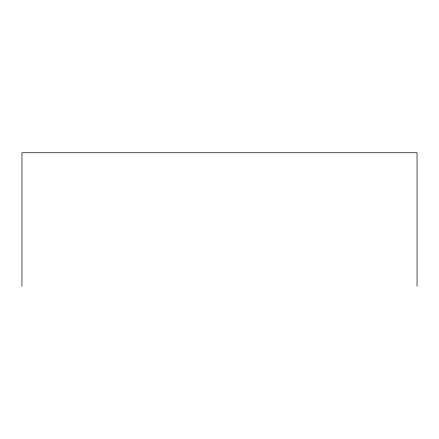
<?xml version="1.0" encoding="UTF-8"?>
<svg xmlns="http://www.w3.org/2000/svg" width="439" height="439" viewBox="0 0 439 439"><rect width="100%" height="100%" fill="white"/><g stroke="black" fill="none" stroke-linecap="round" stroke-linejoin="round"><path stroke-width="0.66" d="M417.05 286.25L417.05 152.75L21.95 152.75L21.95 286.25"/></g></svg>
